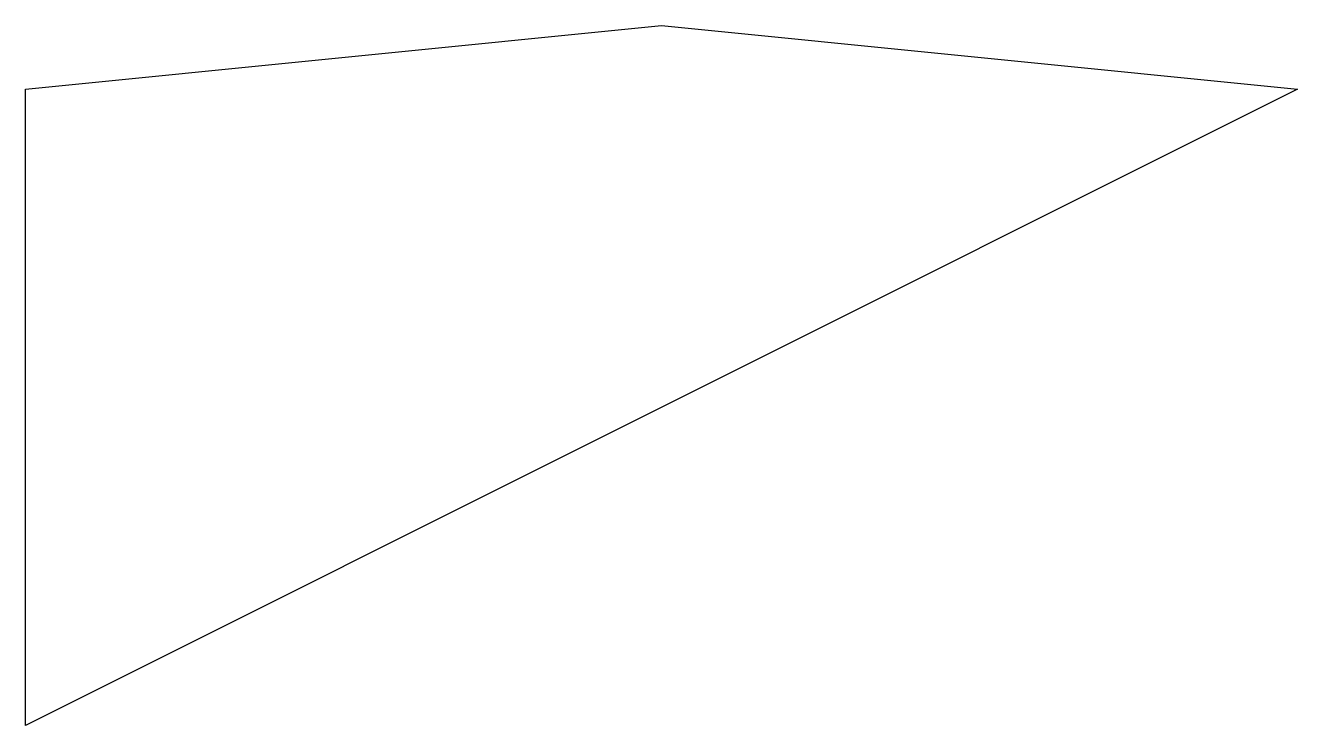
# Model space of a CAD drawing. Header units: millimetres. Extents: x 0 to 76, y -1.9 to 39.9.
import ezdxf

# ---------------------------------------------------------------- set-up
doc = ezdxf.new("R2010")
doc.units = ezdxf.units.MM

msp = doc.modelspace()

# ---------------------------------------------------------------- linework, layer by layer
for p, q in [((0, 36.095), (38, 39.905)), ((38, 39.905), (76, 36.095)), ((0, -1.905), (0, 36.095)), ((76, 36.095), (0, -1.905))]:
    msp.add_line(p, q)

doc.saveas('drawing.dxf')
